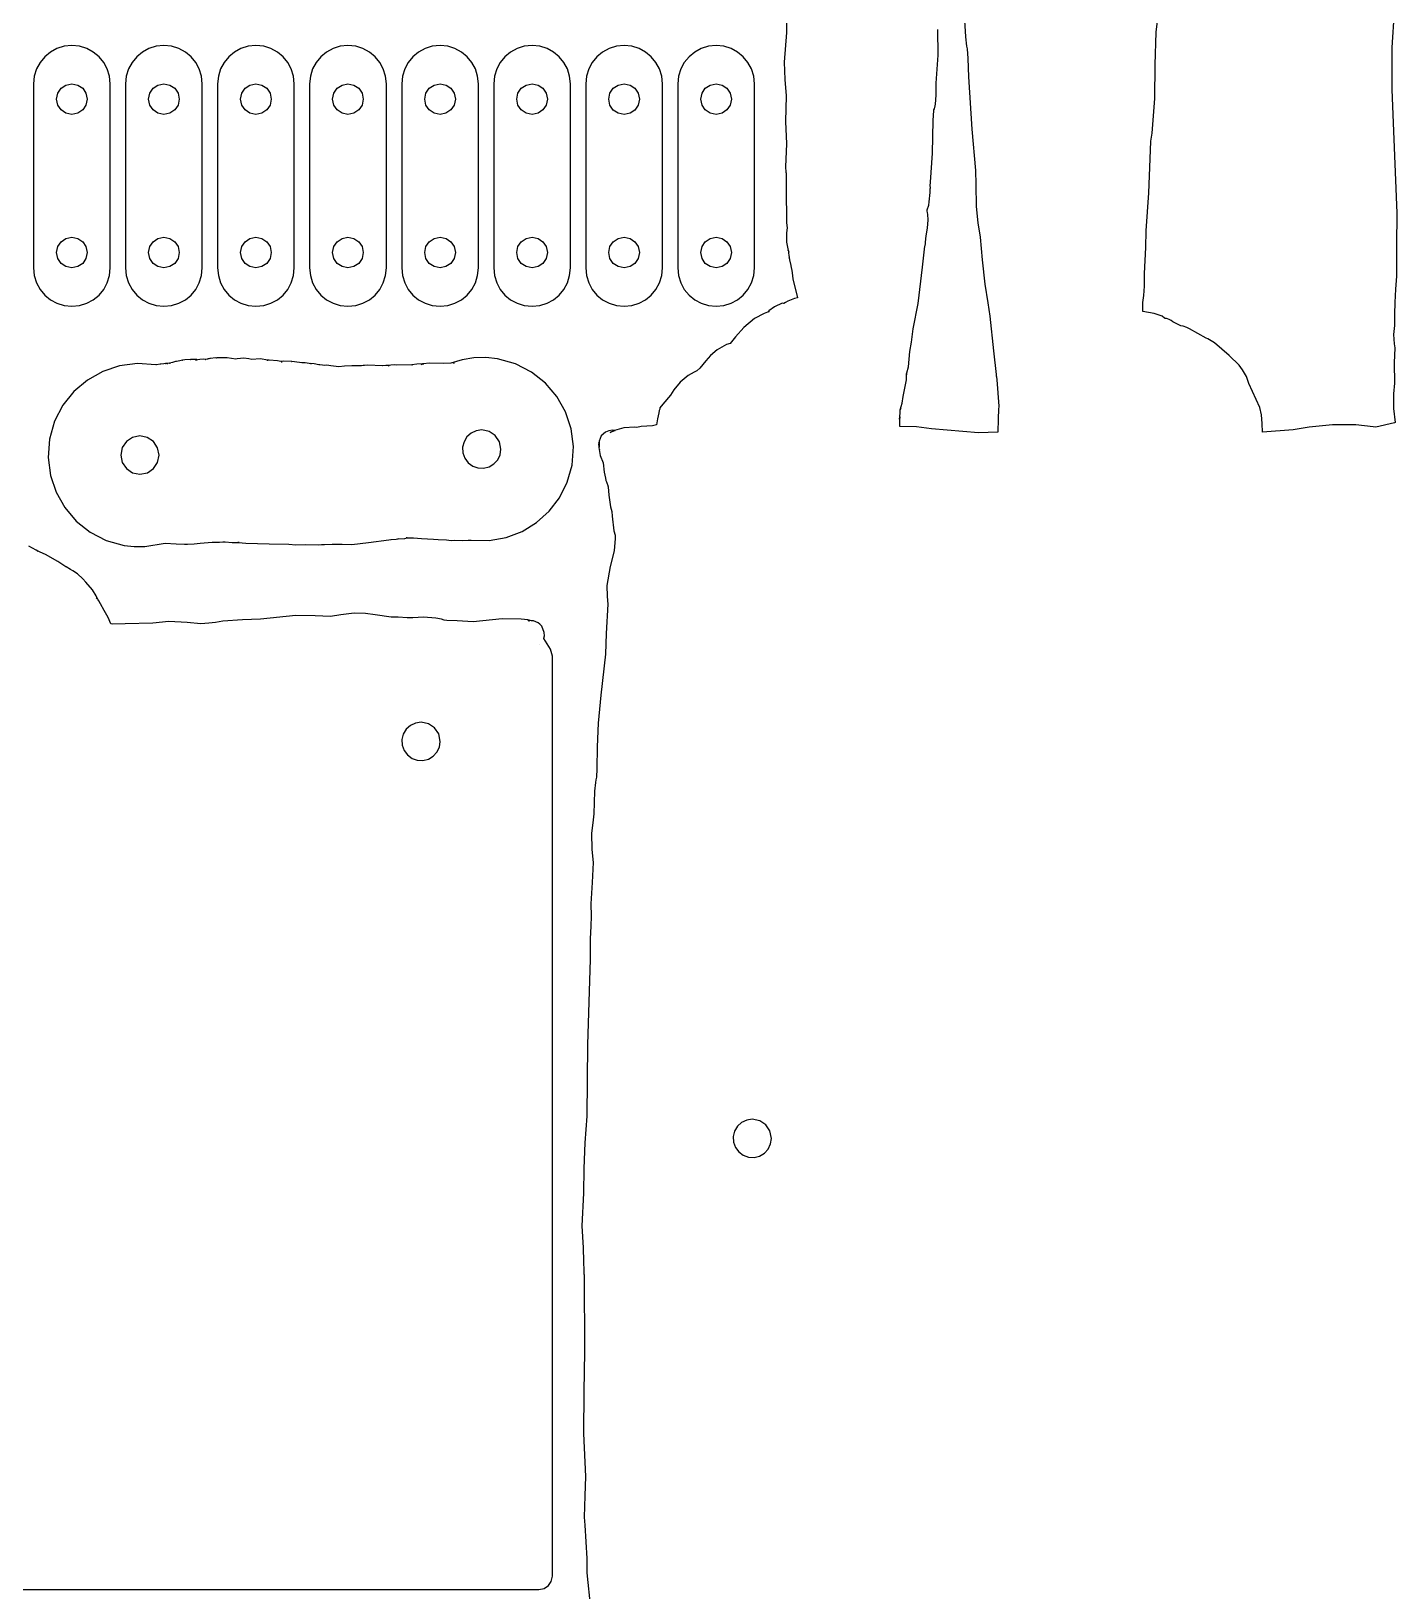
# Model space of a CAD drawing. Extents: x -40 to 800, y 150 to 800.
# Drawn here: x 104.7 to 282.7, y 368.4 to 571.8 of the extents above; entities that cross this region are included whole.
import ezdxf

# ---------------------------------------------------------------- set-up
doc = ezdxf.new("R2010")
doc.units = 0

msp = doc.modelspace()

# ---------------------------------------------------------------- linework, layer by layer
for p, q in [((203.225, 575.649), (203.194, 571.608)), ((226.259, 575.296), (226.494, 571.028)), ((282.421125, 574.340125), (282.1, 569.638)), ((203.194, 571.608), (202.888, 567.764)), ((222.936, 568.646), (222.916, 571.989)), ((251.23325, 567.41675), (251.376, 571.645)), ((251.376, 571.645), (251.539, 573.069)), ((108.049156, 569.529281), (107.199684, 569.06934)), ((108.988863, 569.81977), (108.049156, 569.529281)), ((109.999, 569.921), (108.988863, 569.81977)), ((111.00918, 569.81977), (109.999, 569.921)), ((111.949, 569.529281), (111.00918, 569.81977)), ((112.798633, 569.06934), (111.949, 569.529281)), ((120.05, 569.529281), (119.200367, 569.06934)), ((120.98982, 569.81977), (120.05, 569.529281)), ((122, 569.921), (120.98982, 569.81977)), ((123.010137, 569.81977), (122, 569.921)), ((123.949844, 569.529281), (123.010137, 569.81977)), ((124.799316, 569.06934), (123.949844, 569.529281)), ((132.05, 569.529281), (131.200367, 569.06934)), ((132.98982, 569.81977), (132.05, 569.529281)), ((134, 569.921), (132.98982, 569.81977)), ((135.010137, 569.81977), (134, 569.921)), ((135.949844, 569.529281), (135.010137, 569.81977)), ((136.799316, 569.06934), (135.949844, 569.529281)), ((144.050156, 569.529281), (143.200684, 569.06934)), ((144.989863, 569.81977), (144.050156, 569.529281)), ((146, 569.921), (144.989863, 569.81977)), ((147.010137, 569.81977), (146, 569.921)), ((147.949844, 569.529281), (147.010137, 569.81977)), ((148.799316, 569.06934), (147.949844, 569.529281)), ((156.051, 569.529281), (155.201367, 569.06934)), ((156.99082, 569.81977), (156.051, 569.529281)), ((158.001, 569.921), (156.99082, 569.81977)), ((159.011137, 569.81977), (158.001, 569.921)), ((159.950844, 569.529281), (159.011137, 569.81977)), ((160.800316, 569.06934), (159.950844, 569.529281)), ((168.051156, 569.529281), (167.201684, 569.06934)), ((168.990863, 569.81977), (168.051156, 569.529281)), ((170.001, 569.921), (168.990863, 569.81977)), ((171.011137, 569.81977), (170.001, 569.921)), ((171.950844, 569.529281), (171.011137, 569.81977)), ((172.800316, 569.06934), (171.950844, 569.529281)), ((180.051156, 569.528281), (179.201684, 569.06834)), ((180.990863, 569.81877), (180.051156, 569.528281)), ((182.001, 569.92), (180.990863, 569.81877)), ((183.011137, 569.81877), (182.001, 569.92)), ((183.950844, 569.528281), (183.011137, 569.81877)), ((184.800316, 569.06834), (183.950844, 569.528281)), ((192.051156, 569.529281), (191.201684, 569.06934)), ((192.990863, 569.81977), (192.051156, 569.529281)), ((194.001, 569.921), (192.990863, 569.81977)), ((195.011137, 569.81977), (194.001, 569.921)), ((195.950844, 569.529281), (195.011137, 569.81977)), ((196.800316, 569.06934), (195.950844, 569.529281)), ((226.494, 571.028), (226.661, 569.809)), ((226.661, 569.809), (226.741, 569.48)), ((226.741, 569.48), (226.823, 568.231)), ((282.1, 569.638), (282.106547, 564.176688)), ((105.85066, 567.720316), (105.390719, 566.870844)), ((106.46025, 568.45975), (105.85066, 567.720316)), ((107.199684, 569.06934), (106.46025, 568.45975)), ((113.53825, 568.45975), (112.798633, 569.06934)), ((114.148023, 567.720316), (113.53825, 568.45975)), ((114.608125, 566.870844), (114.148023, 567.720316)), ((117.850977, 567.720316), (117.390875, 566.870844)), ((118.46075, 568.45975), (117.850977, 567.720316)), ((119.200367, 569.06934), (118.46075, 568.45975)), ((125.53875, 568.45975), (124.799316, 569.06934)), ((126.14834, 567.720316), (125.53875, 568.45975)), ((126.608281, 566.870844), (126.14834, 567.720316)), ((129.850977, 567.720316), (129.390875, 566.870844)), ((130.46075, 568.45975), (129.850977, 567.720316)), ((131.200367, 569.06934), (130.46075, 568.45975)), ((137.53875, 568.45975), (136.799316, 569.06934)), ((138.14834, 567.720316), (137.53875, 568.45975)), ((138.608281, 566.870844), (138.14834, 567.720316)), ((141.85166, 567.720316), (141.391719, 566.870844)), ((142.46125, 568.45975), (141.85166, 567.720316)), ((143.200684, 569.06934), (142.46125, 568.45975)), ((149.53875, 568.45975), (148.799316, 569.06934)), ((150.14834, 567.720316), (149.53875, 568.45975)), ((150.608281, 566.870844), (150.14834, 567.720316)), ((153.851977, 567.720316), (153.391875, 566.870844)), ((154.46175, 568.45975), (153.851977, 567.720316)), ((155.201367, 569.06934), (154.46175, 568.45975)), ((161.53975, 568.45975), (160.800316, 569.06934)), ((162.14934, 567.720316), (161.53975, 568.45975)), ((162.609281, 566.870844), (162.14934, 567.720316)), ((165.85266, 567.720316), (165.392719, 566.870844)), ((166.46225, 568.45975), (165.85266, 567.720316)), ((167.201684, 569.06934), (166.46225, 568.45975)), ((173.53975, 568.45975), (172.800316, 569.06934)), ((174.14934, 567.720316), (173.53975, 568.45975)), ((174.609281, 566.870844), (174.14934, 567.720316)), ((177.85266, 567.719316), (177.392719, 566.869844)), ((178.46225, 568.45875), (177.85266, 567.719316)), ((179.201684, 569.06834), (178.46225, 568.45875)), ((185.53975, 568.45875), (184.800316, 569.06834)), ((186.14934, 567.719316), (185.53975, 568.45875)), ((186.609281, 566.869844), (186.14934, 567.719316)), ((189.85266, 567.720316), (189.392719, 566.870844)), ((190.46225, 568.45975), (189.85266, 567.720316)), ((191.201684, 569.06934), (190.46225, 568.45975)), ((197.53975, 568.45975), (196.800316, 569.06934)), ((198.14934, 567.720316), (197.53975, 568.45975)), ((198.609281, 566.870844), (198.14934, 567.720316)), ((202.888, 567.764), (202.976625, 565.472375)), ((222.705, 565.002), (222.936, 568.646)), ((226.823, 568.231), (226.91, 565.828)), ((251.188, 562.995), (251.23325, 567.41675)), ((105.10023, 565.931137), (104.999, 564.921)), ((105.390719, 566.870844), (105.10023, 565.931137)), ((114.898727, 565.931137), (114.608125, 566.870844)), ((115, 564.921), (114.898727, 565.931137)), ((117.100273, 565.931137), (116.999, 564.921)), ((117.390875, 566.870844), (117.100273, 565.931137)), ((126.89877, 565.931137), (126.608281, 566.870844)), ((127, 564.921), (126.89877, 565.931137)), ((129.100273, 565.931137), (128.999, 564.921)), ((129.390875, 566.870844), (129.100273, 565.931137)), ((138.89877, 565.931137), (138.608281, 566.870844)), ((139, 564.921), (138.89877, 565.931137)), ((141.10123, 565.931137), (141, 564.921)), ((141.391719, 566.870844), (141.10123, 565.931137)), ((150.89877, 565.931137), (150.608281, 566.870844)), ((151, 564.921), (150.89877, 565.931137)), ((153.101273, 565.931137), (153, 564.921)), ((153.391875, 566.870844), (153.101273, 565.931137)), ((162.89977, 565.931137), (162.609281, 566.870844)), ((163.001, 564.921), (162.89977, 565.931137)), ((165.10223, 565.931137), (165.001, 564.921)), ((165.392719, 566.870844), (165.10223, 565.931137)), ((174.89977, 565.931137), (174.609281, 566.870844)), ((175.001, 564.921), (174.89977, 565.931137)), ((177.10223, 565.930137), (177.001, 564.92)), ((177.392719, 566.869844), (177.10223, 565.930137)), ((186.89977, 565.930137), (186.609281, 566.869844)), ((187.001, 564.92), (186.89977, 565.930137)), ((189.10223, 565.931137), (189.001, 564.921)), ((189.392719, 566.870844), (189.10223, 565.931137)), ((198.89977, 565.931137), (198.609281, 566.870844)), ((199.001, 564.921), (198.89977, 565.931137)), ((202.976625, 565.472375), (203.138, 563.354)), ((226.91, 565.828), (227.338, 559.021)), ((104.999, 564.921), (104.999, 540.92)), ((108, 562.921), (108.157094, 563.699109)), ((108.157094, 563.699109), (108.5855, 564.334625)), ((108.5855, 564.334625), (109.220906, 564.763328)), ((109.220906, 564.763328), (109.999, 564.921)), ((109.999, 564.921), (110.777672, 564.763891)), ((110.777672, 564.763891), (111.413375, 564.335375)), ((111.413375, 564.335375), (111.841891, 563.699672)), ((111.841891, 563.699672), (111.999, 562.921)), ((115, 540.92), (115, 564.921)), ((116.999, 564.921), (116.999, 540.92)), ((120, 562.921), (120.157109, 563.699109)), ((120.157109, 563.699109), (120.585625, 564.334625)), ((120.585625, 564.334625), (121.221328, 564.763328)), ((121.221328, 564.763328), (122, 564.921)), ((122, 564.921), (122.778234, 564.763891)), ((122.778234, 564.763891), (123.413875, 564.335375)), ((123.413875, 564.335375), (123.842328, 563.699672)), ((123.842328, 563.699672), (123.999, 562.921)), ((127, 540.92), (127, 564.921)), ((128.999, 564.921), (128.999, 540.92)), ((132, 562.921), (132.157109, 563.699109)), ((132.157109, 563.699109), (132.585625, 564.334625)), ((132.585625, 564.334625), (133.221328, 564.763328)), ((133.221328, 564.763328), (134, 564.921)), ((134, 564.921), (134.778234, 564.763891)), ((134.778234, 564.763891), (135.413875, 564.335375)), ((135.413875, 564.335375), (135.842328, 563.699672)), ((135.842328, 563.699672), (135.999, 562.921)), ((139, 540.92), (139, 564.921)), ((141, 564.921), (141, 540.92)), ((144, 562.921), (144.157109, 563.699109)), ((144.157109, 563.699109), (144.585625, 564.334625)), ((144.585625, 564.334625), (145.221328, 564.763328)), ((145.221328, 564.763328), (146, 564.921)), ((146, 564.921), (146.778672, 564.763891)), ((146.778672, 564.763891), (147.414375, 564.335375)), ((147.414375, 564.335375), (147.842891, 563.699672)), ((147.842891, 563.699672), (148, 562.921)), ((151, 540.92), (151, 564.921)), ((153, 564.921), (153, 540.92)), ((156.001, 562.921), (156.158109, 563.699109)), ((156.158109, 563.699109), (156.586625, 564.334625)), ((156.586625, 564.334625), (157.222328, 564.763328)), ((157.222328, 564.763328), (158.001, 564.921)), ((158.001, 564.921), (158.779234, 564.763891)), ((158.779234, 564.763891), (159.414875, 564.335375)), ((159.414875, 564.335375), (159.843328, 563.699672)), ((159.843328, 563.699672), (160, 562.921)), ((163.001, 540.92), (163.001, 564.921)), ((165.001, 564.921), (165.001, 540.92)), ((168.001, 562.921), (168.158109, 563.699109)), ((168.158109, 563.699109), (168.586625, 564.334625)), ((168.586625, 564.334625), (169.222328, 564.763328)), ((169.222328, 564.763328), (170.001, 564.921)), ((170.001, 564.921), (170.779672, 564.763891)), ((170.779672, 564.763891), (171.415375, 564.335375)), ((171.415375, 564.335375), (171.843891, 563.699672)), ((171.843891, 563.699672), (172.001, 562.921)), ((175.001, 540.92), (175.001, 564.921)), ((177.001, 564.92), (177.001, 540.92)), ((180.001, 562.92), (180.158109, 563.698672)), ((180.158109, 563.698672), (180.586625, 564.334375)), ((180.586625, 564.334375), (181.222328, 564.762891)), ((181.222328, 564.762891), (182.001, 564.92)), ((182.001, 564.92), (182.779672, 564.762891)), ((182.779672, 564.762891), (183.415375, 564.334375)), ((183.415375, 564.334375), (183.843891, 563.698672)), ((183.843891, 563.698672), (184.001, 562.92)), ((187.001, 540.92), (187.001, 564.92)), ((189.001, 564.921), (189.001, 540.921)), ((192.001, 562.921), (192.158109, 563.699672)), ((192.158109, 563.699672), (192.586625, 564.335375)), ((192.586625, 564.335375), (193.222328, 564.763891)), ((193.222328, 564.763891), (194.001, 564.921)), ((194.001, 564.921), (194.779672, 564.763891)), ((194.779672, 564.763891), (195.415375, 564.335375)), ((195.415375, 564.335375), (195.843891, 563.699672)), ((195.843891, 563.699672), (196.001, 562.921)), ((199.001, 540.921), (199.001, 564.921)), ((203.138, 563.354), (203.047, 559.991)), ((222.597, 562.269), (222.669, 563.429)), ((222.669, 563.429), (222.705, 565.002)), ((282.106547, 564.176688), (282.299375, 558.7585)), ((108.157094, 562.142328), (108, 562.921)), ((108.5855, 561.506625), (108.157094, 562.142328)), ((109.220906, 561.078109), (108.5855, 561.506625)), ((111.413375, 561.506625), (110.777672, 561.078109)), ((111.841891, 562.142328), (111.413375, 561.506625)), ((111.999, 562.921), (111.841891, 562.142328)), ((120.157109, 562.142328), (120, 562.921)), ((120.585625, 561.506625), (120.157109, 562.142328)), ((121.221328, 561.078109), (120.585625, 561.506625)), ((123.4135, 561.506625), (122.778094, 561.078109)), ((123.841906, 562.142328), (123.4135, 561.506625)), ((123.999, 562.921), (123.841906, 562.142328)), ((132.157109, 562.142328), (132, 562.921)), ((132.585625, 561.506625), (132.157109, 562.142328)), ((133.221328, 561.078109), (132.585625, 561.506625)), ((135.4135, 561.506625), (134.778094, 561.078109)), ((135.841906, 562.142328), (135.4135, 561.506625)), ((135.999, 562.921), (135.841906, 562.142328)), ((144.157109, 562.142328), (144, 562.921)), ((144.585625, 561.506625), (144.157109, 562.142328)), ((145.221328, 561.078109), (144.585625, 561.506625)), ((147.413625, 561.506625), (146.778109, 561.078109)), ((147.842328, 562.142328), (147.413625, 561.506625)), ((148, 562.921), (147.842328, 562.142328)), ((156.158109, 562.142328), (156.001, 562.921)), ((156.586625, 561.506625), (156.158109, 562.142328)), ((157.222328, 561.078109), (156.586625, 561.506625)), ((159.4145, 561.506625), (158.779094, 561.078109)), ((159.842906, 562.142328), (159.4145, 561.506625)), ((160, 562.921), (159.842906, 562.142328)), ((168.158109, 562.142328), (168.001, 562.921)), ((168.586625, 561.506625), (168.158109, 562.142328)), ((169.222328, 561.078109), (168.586625, 561.506625)), ((171.414625, 561.506625), (170.779109, 561.078109)), ((171.843328, 562.142328), (171.414625, 561.506625)), ((172.001, 562.921), (171.843328, 562.142328)), ((180.15825, 562.14175), (180.001, 562.92)), ((180.587, 561.506), (180.15825, 562.14175)), ((181.22275, 561.07725), (180.587, 561.506)), ((183.415, 561.506), (182.77925, 561.07725)), ((183.84375, 562.14175), (183.415, 561.506)), ((184.001, 562.92), (183.84375, 562.14175)), ((192.15825, 562.14275), (192.001, 562.921)), ((192.587, 561.507), (192.15825, 562.14275)), ((193.22275, 561.07825), (192.587, 561.507)), ((195.415, 561.506625), (194.77925, 561.078109)), ((195.84375, 562.142328), (195.415, 561.506625)), ((196.001, 562.921), (195.84375, 562.142328)), ((222.282, 560.149), (222.375, 561.457)), ((222.375, 561.457), (222.384, 561.522)), ((222.384, 561.522), (222.455, 561.673)), ((222.455, 561.673), (222.565, 562.042)), ((222.565, 562.042), (222.597, 562.269)), ((250.855, 558.484), (251.188, 562.995)), ((109.999, 560.921), (109.220906, 561.078109)), ((110.777672, 561.078109), (109.999, 560.921)), ((122, 560.921), (121.221328, 561.078109)), ((122.778094, 561.078109), (122, 560.921)), ((134, 560.921), (133.221328, 561.078109)), ((134.778094, 561.078109), (134, 560.921)), ((146, 560.921), (145.221328, 561.078109)), ((146.778109, 561.078109), (146, 560.921)), ((158.001, 560.921), (157.222328, 561.078109)), ((158.779094, 561.078109), (158.001, 560.921)), ((170.001, 560.921), (169.222328, 561.078109)), ((170.779109, 561.078109), (170.001, 560.921)), ((182.001, 560.92), (181.22275, 561.07725)), ((182.77925, 561.07725), (182.001, 560.92)), ((194.001, 560.921), (193.22275, 561.07825)), ((194.77925, 561.078109), (194.001, 560.921)), ((203.047, 559.991), (203.188, 557.082)), ((222.228, 555.88), (222.282, 560.149)), ((227.338, 559.021), (227.795, 553.617)), ((250.569, 555.133), (250.662, 557.424)), ((250.662, 557.424), (250.855, 558.484)), ((282.299375, 558.7585), (282.744, 548.047)), ((203.188, 557.082), (203.029, 554.116)), ((221.945, 552.084), (222.228, 555.88)), ((203.029, 554.116), (203.084, 553.389625)), ((203.084, 553.389625), (203.136, 553.264)), ((203.136, 553.264), (203.117, 551.269)), ((227.795, 553.617), (227.863, 551.786)), ((250.409, 550.719), (250.569, 555.133)), ((203.117, 551.269), (203.173, 546.805)), ((221.885, 550.756), (221.918, 551.179)), ((221.918, 551.179), (221.925, 551.271)), ((221.921, 551.616), (221.945, 552.084)), ((221.926, 551.616), (221.921, 551.616)), ((221.925, 551.271), (221.927, 551.301)), ((221.935, 551.399), (221.926, 551.616)), ((221.927, 551.301), (221.93, 551.323)), ((221.93, 551.323), (221.933, 551.353)), ((221.933, 551.353), (221.935, 551.399)), ((227.863, 551.786), (227.882, 548.939)), ((221.742125, 549.081125), (221.786, 549.528)), ((221.786, 549.528), (221.885, 550.756)), ((250.056, 545.739), (250.409, 550.719)), ((221.518, 548.32), (221.531, 548.488)), ((221.567, 548.136), (221.518, 548.32)), ((221.531, 548.488), (221.742125, 549.081125)), ((221.552, 546.118), (221.623, 547.187)), ((221.62, 547.865), (221.567, 548.136)), ((221.623, 547.187), (221.62, 547.865)), ((227.882, 548.939), (228.123125, 546.7895)), ((282.744, 548.047), (282.686, 543.848)), ((203.242, 546.15), (203.159625, 545.490625)), ((203.159625, 545.490625), (203.189, 544.274)), ((203.173, 546.805), (203.242, 546.15)), ((221.312, 544.278), (221.386, 545.103)), ((221.386, 545.103), (221.552, 546.118)), ((228.123125, 546.7895), (228.422, 544.937)), ((250.021, 543.562), (250.056, 545.739)), ((108, 542.921), (108.157094, 543.69925)), ((108.157094, 543.69925), (108.5855, 544.335)), ((108.5855, 544.335), (109.220906, 544.76375)), ((109.220906, 544.76375), (109.999, 544.921)), ((109.999, 544.921), (110.777672, 544.763891)), ((110.777672, 544.763891), (111.413375, 544.335375)), ((111.413375, 544.335375), (111.841891, 543.699672)), ((111.841891, 543.699672), (111.999, 542.921)), ((120, 542.921), (120.157109, 543.69925)), ((120.157109, 543.69925), (120.585625, 544.335)), ((120.585625, 544.335), (121.221328, 544.76375)), ((121.221328, 544.76375), (122, 544.921)), ((122, 544.921), (122.778234, 544.763891)), ((122.778234, 544.763891), (123.413875, 544.335375)), ((123.413875, 544.335375), (123.842328, 543.699672)), ((123.842328, 543.699672), (123.999, 542.921)), ((132, 542.921), (132.157109, 543.69925)), ((132.157109, 543.69925), (132.585625, 544.335)), ((132.585625, 544.335), (133.221328, 544.76375)), ((133.221328, 544.76375), (134, 544.921)), ((134, 544.921), (134.778234, 544.763891)), ((134.778234, 544.763891), (135.413875, 544.335375)), ((135.413875, 544.335375), (135.842328, 543.699672)), ((135.842328, 543.699672), (135.999, 542.921)), ((144, 542.921), (144.157109, 543.69925)), ((144.157109, 543.69925), (144.585625, 544.335)), ((144.585625, 544.335), (145.221328, 544.76375)), ((145.221328, 544.76375), (146, 544.921)), ((146, 544.921), (146.778672, 544.763891)), ((146.778672, 544.763891), (147.414375, 544.335375)), ((147.414375, 544.335375), (147.842891, 543.699672)), ((147.842891, 543.699672), (148, 542.921)), ((156.001, 542.921), (156.158109, 543.69925)), ((156.158109, 543.69925), (156.586625, 544.335)), ((156.586625, 544.335), (157.222328, 544.76375)), ((157.222328, 544.76375), (158.001, 544.921)), ((158.001, 544.921), (158.779234, 544.763891)), ((158.779234, 544.763891), (159.414875, 544.335375)), ((159.414875, 544.335375), (159.843328, 543.699672)), ((159.843328, 543.699672), (160, 542.921)), ((168.001, 542.921), (168.158109, 543.69925)), ((168.158109, 543.69925), (168.586625, 544.335)), ((168.586625, 544.335), (169.222328, 544.76375)), ((169.222328, 544.76375), (170.001, 544.921)), ((170.001, 544.921), (170.779672, 544.763891)), ((170.779672, 544.763891), (171.415375, 544.335375)), ((171.415375, 544.335375), (171.843891, 543.699672)), ((171.843891, 543.699672), (172.001, 542.921)), ((180.001, 542.921), (180.158109, 543.699109)), ((180.158109, 543.699109), (180.586625, 544.334625)), ((180.586625, 544.334625), (181.222328, 544.763328)), ((181.222328, 544.763328), (182.001, 544.921)), ((182.001, 544.921), (182.779672, 544.763891)), ((182.779672, 544.763891), (183.415375, 544.335375)), ((183.415375, 544.335375), (183.843891, 543.699672)), ((183.843891, 543.699672), (184.001, 542.921)), ((192.001, 542.921), (192.158109, 543.699672)), ((192.158109, 543.699672), (192.586625, 544.335375)), ((192.586625, 544.335375), (193.222328, 544.763891)), ((193.222328, 544.763891), (194.001, 544.921)), ((194.001, 544.921), (194.779672, 544.763891)), ((194.779672, 544.763891), (195.415375, 544.335375)), ((195.415375, 544.335375), (195.843891, 543.699672)), ((195.843891, 543.699672), (196.001, 542.921)), ((203.189, 544.274), (203.333, 543.41)), ((203.333, 543.41), (203.401, 543.192)), ((203.401, 543.192), (203.409, 543.232)), ((203.409, 543.232), (203.426, 543.111)), ((203.426, 543.111), (203.46, 543.003)), ((203.46, 542.99), (203.44, 543.019)), ((203.44, 543.019), (203.454, 542.92)), ((203.46, 543.003), (203.46, 542.99)), ((220.905, 541.034), (221.196, 543.766)), ((221.196, 543.766), (221.238, 543.839)), ((221.238, 543.839), (221.291, 544.076)), ((221.291, 544.076), (221.31325, 544.24125)), ((221.307, 544.219), (221.312, 544.278)), ((221.31325, 544.24125), (221.307, 544.219)), ((228.422, 544.937), (228.691125, 541.955)), ((249.828, 540.195), (250.021, 543.562)), ((282.686, 543.848), (282.717, 539.846)), ((108.157094, 542.142328), (108, 542.921)), ((108.5855, 541.506625), (108.157094, 542.142328)), ((109.220906, 541.078109), (108.5855, 541.506625)), ((109.999, 540.921), (109.220906, 541.078109)), ((110.777672, 541.078109), (109.999, 540.921)), ((111.413375, 541.506625), (110.777672, 541.078109)), ((111.841891, 542.142328), (111.413375, 541.506625)), ((111.999, 542.921), (111.841891, 542.142328)), ((120.157109, 542.142328), (120, 542.921)), ((120.585625, 541.506625), (120.157109, 542.142328)), ((121.221328, 541.078109), (120.585625, 541.506625)), ((122, 540.921), (121.221328, 541.078109)), ((122.778094, 541.078109), (122, 540.921)), ((123.4135, 541.506625), (122.778094, 541.078109)), ((123.841906, 542.142328), (123.4135, 541.506625)), ((123.999, 542.921), (123.841906, 542.142328)), ((132.157109, 542.142328), (132, 542.921)), ((132.585625, 541.506625), (132.157109, 542.142328)), ((133.221328, 541.078109), (132.585625, 541.506625)), ((134, 540.921), (133.221328, 541.078109)), ((134.778094, 541.078109), (134, 540.921)), ((135.4135, 541.506625), (134.778094, 541.078109)), ((135.841906, 542.142328), (135.4135, 541.506625)), ((135.999, 542.921), (135.841906, 542.142328)), ((144.157109, 542.142328), (144, 542.921)), ((144.585625, 541.506625), (144.157109, 542.142328)), ((145.221328, 541.078109), (144.585625, 541.506625)), ((146, 540.921), (145.221328, 541.078109)), ((146.778109, 541.078109), (146, 540.921)), ((147.413625, 541.506625), (146.778109, 541.078109)), ((147.842328, 542.142328), (147.413625, 541.506625)), ((148, 542.921), (147.842328, 542.142328)), ((156.158109, 542.142328), (156.001, 542.921)), ((156.586625, 541.506625), (156.158109, 542.142328)), ((157.222328, 541.078109), (156.586625, 541.506625)), ((158.001, 540.921), (157.222328, 541.078109)), ((158.779094, 541.078109), (158.001, 540.921)), ((159.4145, 541.506625), (158.779094, 541.078109)), ((159.842906, 542.142328), (159.4145, 541.506625)), ((160, 542.921), (159.842906, 542.142328)), ((168.158109, 542.142328), (168.001, 542.921)), ((168.586625, 541.506625), (168.158109, 542.142328)), ((169.222328, 541.078109), (168.586625, 541.506625)), ((170.001, 540.921), (169.222328, 541.078109)), ((170.779109, 541.078109), (170.001, 540.921)), ((171.414625, 541.506625), (170.779109, 541.078109)), ((171.843328, 542.142328), (171.414625, 541.506625)), ((172.001, 542.921), (171.843328, 542.142328)), ((180.15825, 542.142328), (180.001, 542.921)), ((180.587, 541.506625), (180.15825, 542.142328)), ((181.22275, 541.078109), (180.587, 541.506625)), ((182.001, 540.921), (181.22275, 541.078109)), ((182.77925, 541.078109), (182.001, 540.921)), ((183.415, 541.506625), (182.77925, 541.078109)), ((183.84375, 542.142328), (183.415, 541.506625)), ((184.001, 542.921), (183.84375, 542.142328)), ((192.15825, 542.14275), (192.001, 542.921)), ((192.587, 541.507), (192.15825, 542.14275)), ((193.22275, 541.07825), (192.587, 541.507)), ((194.001, 540.921), (193.22275, 541.07825)), ((194.77925, 541.078109), (194.001, 540.921)), ((195.415, 541.506625), (194.77925, 541.078109)), ((195.84375, 542.142328), (195.415, 541.506625)), ((196.001, 542.921), (195.84375, 542.142328)), ((203.454, 542.92), (203.444, 542.818)), ((203.444, 542.818), (203.458, 542.556)), ((203.458, 542.556), (203.549, 541.966)), ((203.527, 542.222), (203.529, 542.225)), ((203.534, 542.203), (203.527, 542.222)), ((203.529, 542.225), (203.537, 542.203)), ((203.537, 542.203), (203.534, 542.203)), ((203.549, 541.966), (203.717, 541.234)), ((203.717, 541.234), (203.799125, 540.9045)), ((220.335, 536.253), (220.905, 541.034)), ((228.691125, 541.955), (229.03, 538.784)), ((104.999, 540.92), (105.10023, 539.910193)), ((105.10023, 539.910193), (105.390719, 538.970734)), ((105.390719, 538.970734), (105.85066, 538.121439)), ((114.148023, 538.121439), (114.608125, 538.970734)), ((114.608125, 538.970734), (114.898727, 539.910193)), ((114.898727, 539.910193), (115, 540.92)), ((116.999, 540.92), (117.100273, 539.910193)), ((117.100273, 539.910193), (117.390875, 538.970734)), ((117.390875, 538.970734), (117.850977, 538.121439)), ((126.14834, 538.121439), (126.608281, 538.970734)), ((126.608281, 538.970734), (126.89877, 539.910193)), ((126.89877, 539.910193), (127, 540.92)), ((128.999, 540.92), (129.100273, 539.910193)), ((129.100273, 539.910193), (129.390875, 538.970734)), ((129.390875, 538.970734), (129.850977, 538.121439)), ((138.14834, 538.121439), (138.608281, 538.970734)), ((138.608281, 538.970734), (138.89877, 539.910193)), ((138.89877, 539.910193), (139, 540.92)), ((141, 540.92), (141.10123, 539.910193)), ((141.10123, 539.910193), (141.391719, 538.970734)), ((141.391719, 538.970734), (141.85166, 538.121439)), ((150.14834, 538.121439), (150.608281, 538.970734)), ((150.608281, 538.970734), (150.89877, 539.910193)), ((150.89877, 539.910193), (151, 540.92)), ((153, 540.92), (153.101273, 539.910193)), ((153.101273, 539.910193), (153.391875, 538.970734)), ((153.391875, 538.970734), (153.851977, 538.121439)), ((162.14934, 538.121439), (162.609281, 538.970734)), ((162.609281, 538.970734), (162.89977, 539.910193)), ((162.89977, 539.910193), (163.001, 540.92)), ((165.001, 540.92), (165.10223, 539.910193)), ((165.10223, 539.910193), (165.392719, 538.970734)), ((165.392719, 538.970734), (165.85266, 538.121439)), ((174.14934, 538.121439), (174.609281, 538.970734)), ((174.609281, 538.970734), (174.89977, 539.910193)), ((174.89977, 539.910193), (175.001, 540.92)), ((177.001, 540.92), (177.10223, 539.909863)), ((177.10223, 539.909863), (177.392719, 538.970156)), ((177.392719, 538.970156), (177.85266, 538.120684)), ((186.14934, 538.120684), (186.609281, 538.970156)), ((186.609281, 538.970156), (186.89977, 539.909863)), ((186.89977, 539.909863), (187.001, 540.92)), ((189.001, 540.921), (189.10223, 539.910863)), ((189.10223, 539.910863), (189.392719, 538.971156)), ((189.392719, 538.971156), (189.85266, 538.121684)), ((198.14934, 538.121684), (198.609281, 538.971156)), ((198.609281, 538.971156), (198.89977, 539.910863)), ((198.89977, 539.910863), (199.001, 540.921)), ((203.799125, 540.9045), (203.822, 540.827)), ((203.822, 540.827), (203.911, 540.272)), ((203.911, 540.272), (204.012, 539.488)), ((204.012, 539.488), (204.627, 537.015)), ((249.861, 538.528), (249.828, 540.195)), ((282.717, 539.846), (282.594, 538.148)), ((105.85066, 538.121439), (106.46025, 537.382125)), ((106.46025, 537.382125), (107.199684, 536.772607)), ((112.798633, 536.772607), (113.53825, 537.382125)), ((113.53825, 537.382125), (114.148023, 538.121439)), ((117.850977, 538.121439), (118.46075, 537.382125)), ((118.46075, 537.382125), (119.200367, 536.772607)), ((124.799316, 536.772607), (125.53875, 537.382125)), ((125.53875, 537.382125), (126.14834, 538.121439)), ((129.850977, 538.121439), (130.46075, 537.382125)), ((130.46075, 537.382125), (131.200367, 536.772607)), ((136.799316, 536.772607), (137.53875, 537.382125)), ((137.53875, 537.382125), (138.14834, 538.121439)), ((141.85166, 538.121439), (142.46125, 537.382125)), ((142.46125, 537.382125), (143.200684, 536.772607)), ((148.799316, 536.772607), (149.53875, 537.382125)), ((149.53875, 537.382125), (150.14834, 538.121439)), ((153.851977, 538.121439), (154.46175, 537.382125)), ((154.46175, 537.382125), (155.201367, 536.772607)), ((160.800316, 536.772607), (161.53975, 537.382125)), ((161.53975, 537.382125), (162.14934, 538.121439)), ((165.85266, 538.121439), (166.46225, 537.382125)), ((166.46225, 537.382125), (167.201684, 536.772607)), ((172.800316, 536.772607), (173.53975, 537.382125)), ((173.53975, 537.382125), (174.14934, 538.121439)), ((177.85266, 538.120684), (178.46225, 537.38125)), ((178.46225, 537.38125), (179.201684, 536.77166)), ((184.800316, 536.77166), (185.53975, 537.38125)), ((185.53975, 537.38125), (186.14934, 538.120684)), ((189.85266, 538.121684), (190.46225, 537.38225)), ((190.46225, 537.38225), (191.201684, 536.77266)), ((196.800316, 536.77266), (197.53975, 537.38225)), ((197.53975, 537.38225), (198.14934, 538.121684)), ((204.234125, 536.942875), (203.353, 536.588)), ((204.627, 537.015), (204.234125, 536.942875)), ((229.03, 538.784), (229.432, 536.373)), ((249.62, 536.417), (249.755, 537.303)), ((249.755, 537.303), (249.861, 538.528)), ((282.594, 538.148), (282.482, 536.424)), ((107.199684, 536.772607), (108.049156, 536.312703)), ((108.049156, 536.312703), (108.988863, 536.022229)), ((108.988863, 536.022229), (109.999, 535.921)), ((109.999, 535.921), (111.00918, 536.022229)), ((111.00918, 536.022229), (111.949, 536.312703)), ((111.949, 536.312703), (112.798633, 536.772607)), ((119.200367, 536.772607), (120.05, 536.312703)), ((120.05, 536.312703), (120.98982, 536.022229)), ((120.98982, 536.022229), (122, 535.921)), ((122, 535.921), (123.010137, 536.022229)), ((123.010137, 536.022229), (123.949844, 536.312703)), ((123.949844, 536.312703), (124.799316, 536.772607)), ((131.200367, 536.772607), (132.05, 536.312703)), ((132.05, 536.312703), (132.98982, 536.022229)), ((132.98982, 536.022229), (134, 535.921)), ((134, 535.921), (135.010137, 536.022229)), ((135.010137, 536.022229), (135.949844, 536.312703)), ((135.949844, 536.312703), (136.799316, 536.772607)), ((143.200684, 536.772607), (144.050156, 536.312703)), ((144.050156, 536.312703), (144.989863, 536.022229)), ((144.989863, 536.022229), (146, 535.921)), ((146, 535.921), (147.010137, 536.022229)), ((147.010137, 536.022229), (147.949844, 536.312703)), ((147.949844, 536.312703), (148.799316, 536.772607)), ((155.201367, 536.772607), (156.051, 536.312703)), ((156.051, 536.312703), (156.99082, 536.022229)), ((156.99082, 536.022229), (158.001, 535.921)), ((158.001, 535.921), (159.011137, 536.022229)), ((159.011137, 536.022229), (159.950844, 536.312703)), ((159.950844, 536.312703), (160.800316, 536.772607)), ((167.201684, 536.772607), (168.051156, 536.312703)), ((168.051156, 536.312703), (168.990863, 536.022229)), ((168.990863, 536.022229), (170.001, 535.921)), ((170.001, 535.921), (171.011137, 536.022229)), ((171.011137, 536.022229), (171.950844, 536.312703)), ((171.950844, 536.312703), (172.800316, 536.772607)), ((179.201684, 536.77166), (180.051156, 536.311719)), ((180.051156, 536.311719), (180.990863, 536.02123)), ((180.990863, 536.02123), (182.001, 535.92)), ((182.001, 535.92), (183.011137, 536.02123)), ((183.011137, 536.02123), (183.950844, 536.311719)), ((183.950844, 536.311719), (184.800316, 536.77166)), ((191.201684, 536.77266), (192.051156, 536.312719)), ((192.051156, 536.312719), (192.990863, 536.02223)), ((192.990863, 536.02223), (194.001, 535.921)), ((194.001, 535.921), (195.011137, 536.02223)), ((195.011137, 536.02223), (195.950844, 536.312719)), ((195.950844, 536.312719), (196.800316, 536.77266)), ((200.26425, 534.984625), (199.01, 534.326)), ((200.926, 535.233), (200.26425, 534.984625)), ((200.888, 535.3025), (200.82075, 535.196312)), ((200.82075, 535.196312), (200.926, 535.233)), ((201.606, 535.855), (200.888, 535.3025)), ((202.589, 536.299875), (201.606, 535.855)), ((202.795, 536.279), (202.589, 536.299875)), ((202.825, 536.29), (202.795, 536.279)), ((203.03, 536.408), (202.825, 536.29)), ((203.353, 536.588), (203.03, 536.408)), ((219.683, 532.961), (220.335, 536.253)), ((229.432, 536.373), (229.678, 534.633)), ((249.616, 535.231), (249.62, 536.417)), ((251.11, 534.981), (249.616, 535.231)), ((252.137375, 534.603625), (251.11, 534.981)), ((282.453, 534.88), (282.434, 533.84)), ((282.482, 536.421), (282.453, 534.88)), ((282.482, 536.424), (282.482, 536.421)), ((197.59825, 533.124375), (196.518, 531.913)), ((199.01, 534.326), (197.59825, 533.124375)), ((219.476, 531.229), (219.683, 532.961)), ((229.678, 534.633), (230.151, 530.12)), ((252.465, 534.38), (252.137375, 534.603625)), ((252.564, 534.339), (252.465, 534.38)), ((252.699, 534.318), (252.564, 534.339)), ((252.827, 534.273), (252.699, 534.318)), ((253.069, 534.167), (252.827, 534.273)), ((253.311, 534.04), (253.069, 534.167)), ((253.545, 533.885), (253.311, 534.04)), ((253.621, 533.844), (253.545, 533.885)), ((254.576, 533.373), (253.621, 533.844)), ((254.908, 533.322), (254.576, 533.373)), ((255.348, 533.163), (254.908, 533.322)), ((255.722, 532.988), (255.348, 533.163)), ((257.882, 531.771), (255.722, 532.988)), ((282.424, 533.411), (282.306, 532.217)), ((282.427, 533.497), (282.424, 533.411)), ((282.434, 533.84), (282.427, 533.497)), ((195.366625, 530.92025), (194.132, 530.223)), ((195.81, 531.061), (195.366625, 530.92025)), ((196.518, 531.913), (195.81, 531.061)), ((219.259, 530.007), (219.476, 531.229)), ((258.125, 531.663), (257.882, 531.771)), ((258.96, 531.145), (258.125, 531.663)), ((260.883, 529.492), (258.96, 531.145)), ((282.306, 532.217), (282.408, 531.007)), ((282.408, 531.007), (282.482, 530.479)), ((123.854, 528.769), (123.657, 528.711)), ((124.456, 528.868), (123.854, 528.769)), ((124.733, 528.924), (124.40625, 528.869)), ((124.40625, 528.869), (124.456, 528.868)), ((125.503, 528.957), (124.733, 528.924)), ((125.784, 528.974), (125.4695, 528.965875)), ((125.4695, 528.965875), (125.503, 528.957)), ((126.28225, 528.95225), (125.784, 528.974)), ((126.691, 528.994), (126.126, 528.868)), ((126.126, 528.868), (126.337, 528.925)), ((126.317, 528.929), (126.28225, 528.95225)), ((126.337, 528.925), (126.317, 528.929)), ((127.146, 528.998), (126.691, 528.994)), ((127.401625, 528.979375), (127.146, 528.998)), ((127.376, 528.963), (127.401625, 528.979375)), ((127.425, 528.974), (127.376, 528.963)), ((127.475, 528.984), (127.425, 528.974)), ((127.48, 528.987), (127.475, 528.984)), ((127.662, 529.029), (127.48, 528.987)), ((127.683, 529.036), (127.662, 529.029)), ((127.786, 529.059), (127.683, 529.036)), ((127.853, 529.072), (127.786, 529.059)), ((127.999, 529.091), (127.853, 529.072)), ((128.057, 529.094), (127.999, 529.091)), ((128.09, 529.102), (128.057, 529.094)), ((128.737, 529.168), (128.09, 529.102)), ((128.844, 529.162), (128.737, 529.168)), ((128.885, 529.168), (128.844, 529.162)), ((129.042, 529.185), (128.885, 529.168)), ((129.415, 529.183), (129.042, 529.185)), ((130.269, 529.202), (129.415, 529.183)), ((131.389, 529.007), (130.269, 529.202)), ((131.568, 529.055), (131.389, 529.007)), ((132.426125, 529.12575), (131.568, 529.055)), ((133.078, 529.063), (132.426125, 529.12575)), ((133.456, 528.993), (133.078, 529.063)), ((134.529, 529.043), (133.456, 528.993)), ((135.56, 528.87), (134.529, 529.043)), ((135.4785, 528.865), (135.56, 528.87)), ((135.601, 528.86), (135.4785, 528.865)), ((135.715, 528.877), (135.56, 528.87)), ((135.56, 528.87), (135.601, 528.86)), ((136.8, 528.8), (135.715, 528.877)), ((137.246, 528.7), (136.8, 528.8)), ((160.88725, 528.943344), (159.395, 528.507)), ((162.41625, 529.18525), (160.88725, 528.943344)), ((163.963625, 529.227281), (162.41625, 529.18525)), ((165.511, 529.064), (163.963625, 529.227281)), ((165.515, 529.064), (165.511, 529.064)), ((167.840711, 528.406488), (165.515, 529.064)), ((192.650625, 528.799125), (191.89, 527.823)), ((193.265453, 529.497703), (192.650625, 528.799125)), ((194.132, 530.223), (193.265453, 529.497703)), ((219.081, 527.999), (219.259, 530.007)), ((230.151, 530.12), (230.492, 527.03)), ((262.194, 528.239), (260.883, 529.492)), ((282.482, 530.479), (282.395, 528.547)), ((114.018715, 527.429117), (112.02025, 526.296)), ((116.211031, 528.165062), (114.018715, 527.429117)), ((118.540645, 528.464227), (116.211031, 528.165062)), ((120.951, 528.287), (118.540645, 528.464227)), ((121.014, 528.274), (120.951, 528.287)), ((121.03, 528.279), (121.014, 528.274)), ((121.51, 528.346), (121.03, 528.279)), ((121.59, 528.348), (121.51, 528.346)), ((122.012, 528.421), (121.59, 528.348)), ((122.271, 528.434), (122.012, 528.421)), ((122.489, 528.471), (122.212375, 528.438625)), ((122.212375, 528.438625), (122.271, 528.434)), ((122.493, 528.444), (122.363, 528.44)), ((122.363, 528.44), (122.449, 528.444)), ((122.449, 528.444), (122.493, 528.444)), ((122.735, 528.484), (122.489, 528.471)), ((122.678, 528.467), (122.735, 528.484)), ((122.83175, 528.48225), (122.678, 528.467)), ((123.105, 528.596), (122.735, 528.484)), ((122.735, 528.484), (122.83175, 528.48225)), ((123.502, 528.692), (123.105, 528.596)), ((123.657, 528.711), (123.502, 528.692)), ((137.6, 528.738), (137.246, 528.7)), ((137.285, 528.685), (137.399, 528.672)), ((137.313, 528.68), (137.285, 528.685)), ((137.399, 528.674), (137.313, 528.68)), ((137.399, 528.672), (137.399, 528.674)), ((138.678, 528.693), (137.6, 528.738)), ((139.04, 528.686), (138.647125, 528.707875)), ((138.647125, 528.707875), (138.678, 528.693)), ((139.964, 528.539), (139.04, 528.686)), ((139.978, 528.536), (139.964, 528.539)), ((140.04, 528.546), (139.978, 528.536)), ((140.419, 528.527), (140.04, 528.546)), ((141.208, 528.427), (140.419, 528.527)), ((141.602, 528.389), (141.11625, 528.4575)), ((141.11625, 528.4575), (141.208, 528.427)), ((142.179, 528.265), (141.602, 528.389)), ((142.313, 528.262), (142.179, 528.265)), ((142.675, 528.238), (142.313, 528.262)), ((142.885, 528.209), (142.675, 528.238)), ((143.257, 528.218), (142.885, 528.209)), ((143.769, 528.162), (143.257, 528.218)), ((144.823, 528.027), (143.769, 528.162)), ((145.537, 528.122), (144.823, 528.027)), ((146.482, 528.126), (145.537, 528.122)), ((147.447, 528.15), (146.482, 528.126)), ((147.762, 528.147), (147.447, 528.15)), ((147.999, 528.189), (147.762, 528.147)), ((148.169, 528.208), (147.999, 528.189)), ((148.582, 528.238), (148.169, 528.208)), ((150.473, 528.152), (148.582, 528.238)), ((150.514, 528.162), (150.473, 528.152)), ((150.948, 528.194), (150.514, 528.162)), ((151.33575, 528.1925), (150.948, 528.194)), ((151.592, 528.242), (151.242, 528.138)), ((151.242, 528.138), (151.358, 528.179)), ((151.263, 528.173), (151.33575, 528.1925)), ((151.358, 528.179), (151.263, 528.173)), ((152.049, 528.267), (151.592, 528.242)), ((152.376, 528.25), (152.049, 528.267)), ((154.329, 528.294), (152.376, 528.25)), ((154.973, 528.359), (154.325, 528.273)), ((154.325, 528.273), (154.414, 528.286125)), ((154.414, 528.286125), (154.329, 528.294)), ((155.703, 528.39), (154.973, 528.359)), ((155.527125, 528.299625), (155.682, 528.357)), ((155.568, 528.315), (155.527125, 528.299625)), ((155.689, 528.359), (155.568, 528.315)), ((155.682, 528.357), (155.689, 528.359)), ((155.889, 528.408), (155.689, 528.359)), ((155.689, 528.359), (155.807, 528.401)), ((155.807, 528.401), (155.703, 528.39)), ((156.64, 528.483), (155.807, 528.4)), ((155.807, 528.4), (155.889, 528.408)), ((158.513, 528.457), (156.64, 528.483)), ((159.395, 528.507), (158.513, 528.457)), ((159.852, 528.512), (159.729, 528.518)), ((159.729, 528.518), (159.732, 528.518)), ((159.732, 528.518), (159.853, 528.51)), ((159.853, 528.51), (159.852, 528.512)), ((169.927687, 527.328906), (167.840711, 528.406488)), ((171.73632, 525.887809), (169.927687, 527.328906)), ((190.337375, 526.900625), (189.301, 526.028)), ((191.121, 527.336), (190.337375, 526.900625)), ((191.468375, 527.4805), (191.121, 527.336)), ((191.89, 527.823), (191.468375, 527.4805)), ((218.807, 526.324), (218.82325, 526.935125)), ((218.82325, 526.935125), (218.817, 527.127)), ((218.817, 527.127), (218.824375, 526.977875)), ((218.824375, 526.977875), (218.876, 527.248)), ((218.876, 527.248), (219.081, 527.999)), ((230.492, 527.03), (230.507, 526.924)), ((230.507, 526.924), (230.524, 526.821)), ((230.524, 526.821), (230.548, 526.729)), ((262.637, 527.635), (262.194, 528.239)), ((263.13, 526.772), (262.637, 527.635)), ((263.471, 525.834), (263.13, 526.772)), ((282.395, 528.547), (282.452, 525.888)), ((110.272191, 524.80532), (108.831094, 522.996687)), ((112.02025, 526.296), (110.272191, 524.80532)), ((173.227, 524.13975), (171.73632, 525.887809)), ((188.489625, 525.004875), (188.036, 524.308)), ((189.301, 526.028), (188.489625, 525.004875)), ((218.386, 524.131), (218.807, 526.324)), ((230.548, 526.729), (230.592, 526.311)), ((230.592, 526.311), (230.848, 522.885)), ((264.415, 523.749), (263.471, 525.834)), ((282.452, 525.888), (282.322375, 524.49)), ((108.831094, 522.996687), (107.753512, 520.909711)), ((174.360117, 522.141285), (173.227, 524.13975)), ((187.032, 523.155), (186.6575, 522.652625)), ((188.036, 524.308), (187.032, 523.155)), ((218.009, 522.403), (218.255, 523.296)), ((218.255, 523.296), (218.386, 524.131)), ((230.84175, 522.850047), (230.83025, 522.491375)), ((230.848, 522.885), (230.84175, 522.850047)), ((264.9, 522.724), (264.415, 523.749)), ((265.093, 521.746), (264.9, 522.724)), ((282.322375, 524.49), (282.315, 522.594)), ((107.753512, 520.909711), (107.096, 518.584)), ((175.096062, 519.948969), (174.360117, 522.141285)), ((186.373, 521.239), (186.235, 520.469)), ((186.518, 522), (186.373, 521.239)), ((186.587, 522.304), (186.518, 522)), ((186.643, 522.496), (186.587, 522.304)), ((186.6575, 522.652625), (186.643, 522.496)), ((217.919, 521.197), (217.967, 521.513)), ((217.958, 521.41), (217.919, 521.197)), ((217.947, 520.548), (217.961, 521.283)), ((217.964, 521.473), (217.958, 521.41)), ((217.961, 521.283), (217.967, 521.49)), ((217.967, 521.509), (217.964, 521.473)), ((217.967, 521.522), (217.98, 521.998)), ((217.967, 521.513), (217.967, 521.522)), ((217.967, 521.49), (217.967, 521.509)), ((217.973, 522.075), (218.011, 522.293)), ((217.98, 521.998), (217.973, 522.075)), ((218.067, 522.601), (218.009, 522.403)), ((218.011, 522.293), (218.056, 522.54)), ((218.056, 522.54), (218.067, 522.601)), ((230.79, 521.224), (230.737, 519.48)), ((230.83025, 522.491375), (230.79, 521.224)), ((265.185, 520.626), (265.093, 521.746)), ((282.422, 520.732), (280.01, 520.128)), ((282.315, 522.594), (282.536, 520.744)), ((282.536, 520.744), (282.422, 520.732)), ((117.900766, 518.813578), (117.106125, 518.277875)), ((118.874, 519.01), (117.900766, 518.813578)), ((119.830625, 518.819875), (118.874, 519.01)), ((120.641, 518.278), (119.830625, 518.819875)), ((161.511031, 518.877125), (161.129, 518.242)), ((162.05, 519.36375), (161.511031, 518.877125)), ((162.705969, 519.67525), (162.05, 519.36375)), ((163.439, 519.785), (162.705969, 519.67525)), ((164.39575, 519.594875), (163.439, 519.785)), ((165.207, 519.053), (164.39575, 519.594875)), ((165.7485, 518.24175), (165.207, 519.053)), ((175.395227, 517.619355), (175.096062, 519.948969)), ((178.992, 518.997), (178.764, 518.315)), ((178.995, 518.997), (178.992, 518.997)), ((179.566625, 519.511375), (178.995, 518.997)), ((180.016, 519.677), (179.566625, 519.511375)), ((180.474, 519.74), (180.016, 519.677)), ((180.184, 519.457), (180.757, 519.731)), ((180.763, 519.73), (180.184, 519.457)), ((180.757, 519.731), (180.474, 519.74)), ((180.836, 519.728), (180.763, 519.73)), ((181.977, 520.064), (180.767, 519.732)), ((180.767, 519.732), (180.836, 519.728)), ((183.388, 520.151), (181.977, 520.064)), ((183.675, 520.121), (183.388, 520.151)), ((184.217, 520.219), (183.675, 520.121)), ((185.705, 520.306), (184.217, 520.219)), ((186.235, 520.469), (185.705, 520.306)), ((217.941, 520.231), (217.947, 520.548)), ((220.127, 520.198), (217.941, 520.231)), ((222.072, 519.931), (220.127, 520.198)), ((228.199, 519.408), (222.072, 519.931)), ((230.737, 519.48), (228.199, 519.408)), ((265.236, 519.476), (265.185, 520.626)), ((269.233, 519.822), (265.236, 519.476)), ((271.308, 520.164), (269.233, 519.822)), ((274.374125, 520.4385), (271.308, 520.164)), ((277.417, 520.47), (274.374125, 520.4385)), ((279.646, 520.201), (277.417, 520.47)), ((280.01, 520.128), (279.646, 520.201)), ((107.096, 518.584), (106.918773, 516.173687)), ((116.570422, 517.483234), (116.374, 516.51)), ((117.106125, 518.277875), (116.570422, 517.483234)), ((121.183375, 517.46675), (120.641, 518.278)), ((121.374, 516.51), (121.183375, 517.46675)), ((161.129, 518.242), (160.949875, 517.522891)), ((160.949875, 517.522891), (160.98675, 516.797875)), ((160.98675, 516.797875), (161.23025, 516.113922)), ((165.939, 517.285), (165.7485, 518.24175)), ((165.829234, 516.552125), (165.939, 517.285)), ((175.218, 515.209), (175.395227, 517.619355)), ((178.717, 518.01), (178.693, 517.506)), ((178.693, 517.506), (178.868, 516.435)), ((178.752, 517.552), (178.717, 518.01)), ((178.764, 518.315), (178.72, 518.109)), ((178.72, 518.109), (178.75, 518.208)), ((178.75, 518.208), (178.752, 517.552)), ((178.805, 517.276), (178.812, 517.252)), ((178.805, 517.273), (178.805, 517.276)), ((178.808, 517.263), (178.805, 517.273)), ((178.812, 517.252), (178.808, 517.263)), ((106.918773, 516.173687), (107.217938, 513.844187)), ((116.374, 516.51), (116.570422, 515.537187)), ((116.570422, 515.537187), (117.106125, 514.7425)), ((117.106125, 514.7425), (117.900766, 514.206562)), ((119.846812, 514.206562), (120.6415, 514.7425)), ((120.6415, 514.7425), (121.177437, 515.537187)), ((121.177437, 515.537187), (121.374, 516.51)), ((161.23025, 516.113922), (161.671, 515.518)), ((161.671, 515.518), (162.266922, 515.07725)), ((162.266922, 515.07725), (162.950875, 514.83375)), ((162.950875, 514.83375), (163.675891, 514.796875)), ((163.675891, 514.796875), (164.395, 514.976)), ((164.395, 514.976), (165.030703, 515.357875)), ((165.030703, 515.357875), (165.517625, 515.8965)), ((165.517625, 515.8965), (165.829234, 516.552125)), ((174.594074, 512.968174), (175.217, 515.204)), ((175.217, 515.204), (175.218, 515.209)), ((178.868, 516.435), (179.26, 515.5)), ((179.26, 515.5), (179.41, 514.298)), ((107.217938, 513.844187), (107.953883, 511.652031)), ((117.900766, 514.206562), (118.874, 514.01)), ((118.874, 514.01), (119.846812, 514.206562)), ((173.581031, 510.949016), (174.594074, 512.968174)), ((179.41, 514.298), (179.567, 513.477)), ((179.567, 513.477), (179.629, 513.212)), ((179.629, 513.212), (179.696, 513.005)), ((179.696, 513.005), (179.813, 512.757)), ((179.813, 512.757), (179.849, 512.692)), ((179.849, 512.692), (179.906, 512.384)), ((107.953883, 511.652031), (109.087, 509.65375)), ((172.227348, 509.182631), (173.581031, 510.949016)), ((179.906, 512.384), (180.00225, 511.290625)), ((180.00225, 511.290625), (180.217, 509.769)), ((109.087, 509.65375), (110.57768, 507.905875)), ((170.5825, 507.705125), (172.227348, 509.182631)), ((180.217, 509.769), (180.419, 509.151)), ((180.419, 509.151), (180.441, 508.564)), ((180.441, 508.564), (180.641, 506.652)), ((110.57768, 507.905875), (112.386313, 506.464938)), ((112.386313, 506.464938), (114.473289, 505.387469)), ((166.617219, 505.761172), (168.695965, 506.552604)), ((168.695965, 506.552604), (170.5825, 507.705125)), ((180.641, 506.652), (180.832, 506.076)), ((105.349, 504.112), (104.396, 504.635)), ((114.473289, 505.387469), (116.799, 504.73)), ((116.799, 504.73), (118.143578, 504.573766)), ((118.143578, 504.573766), (119.491625, 504.574375)), ((119.491625, 504.574375), (122.149, 505.027)), ((122.149, 505.027), (123.604, 504.925)), ((123.604, 504.925), (124.692, 504.881)), ((124.692, 504.881), (125.073, 504.907)), ((125.073, 504.907), (125.957, 504.942)), ((125.957, 504.942), (126.748, 505.044)), ((126.748, 505.044), (128.295, 505.16)), ((128.295, 505.16), (128.628, 505.149)), ((128.628, 505.149), (128.979, 505.174)), ((128.979, 505.174), (129.03, 505.174)), ((129.03, 505.174), (129.25, 505.174)), ((129.25, 505.174), (129.698, 505.178)), ((129.698, 505.178), (129.966, 505.193)), ((129.966, 505.193), (130.894, 505.099)), ((130.894, 505.099), (131.797, 505.121)), ((131.80325, 505.12575), (131.622, 505.096)), ((131.622, 505.096), (131.736, 505.093)), ((131.736, 505.093), (132.665, 505.021)), ((131.797, 505.121), (131.80325, 505.12575)), ((132.665, 505.021), (135.712, 504.947)), ((135.712, 504.947), (138.296, 504.876)), ((138.296, 504.876), (139.192, 504.826)), ((139.192, 504.826), (140.418, 504.86)), ((140.418, 504.86), (142.215, 504.806)), ((142.215, 504.806), (142.562, 504.8305)), ((142.562, 504.8305), (142.576, 504.843)), ((142.576, 504.843), (142.918, 504.846)), ((142.918, 504.846), (143.936, 504.911)), ((143.936, 504.911), (145.241, 504.908)), ((145.241, 504.908), (146.517, 504.849)), ((146.517, 504.849), (148.689, 505.122)), ((148.689, 505.122), (151.341, 505.455)), ((151.341, 505.455), (151.581, 505.504)), ((151.581, 505.504), (151.65, 505.509)), ((151.65, 505.509), (152.264, 505.534)), ((152.264, 505.534), (152.559625, 505.570875)), ((152.505, 505.574), (153.406, 505.648)), ((152.559625, 505.570875), (152.505, 505.574)), ((153.406, 505.648), (153.703, 505.708)), ((153.703, 505.708), (153.592, 505.699)), ((153.592, 505.699), (154.052, 505.697)), ((154.052, 505.697), (154.548, 505.705)), ((154.548, 505.705), (155.593, 505.616)), ((155.593, 505.616), (157.152, 505.546)), ((157.152, 505.546), (157.76, 505.49)), ((157.76, 505.49), (158.832, 505.451)), ((158.832, 505.451), (159.439, 505.39)), ((159.439, 505.39), (159.925, 505.403)), ((159.925, 505.403), (160.917, 505.364)), ((160.917, 505.364), (161.664, 505.402)), ((161.664, 505.402), (162.081, 505.406)), ((162.081, 505.406), (164.395738, 505.366936)), ((164.395738, 505.366936), (166.617219, 505.761172)), ((180.824, 505.643), (180.697, 504.021)), ((180.832, 506.076), (180.824, 505.643)), ((105.5625, 503.981375), (105.349, 504.112)), ((106.561, 503.526), (105.479, 504.021)), ((105.479, 504.021), (105.5625, 503.981375)), ((108.164, 502.631), (106.561, 503.526)), ((109.222, 501.946), (108.164, 502.631)), ((180.697, 504.021), (180.20325, 501.993375)), ((109.278, 501.921), (109.222, 501.946)), ((109.838, 501.603), (109.278, 501.921)), ((110.122875, 501.419), (109.838, 501.603)), ((110.119, 501.409), (110.122875, 501.419)), ((110.756, 501.025), (110.119, 501.409)), ((111.449625, 500.369625), (110.756, 501.025)), ((111.811, 499.916), (111.449625, 500.369625)), ((180.20325, 501.993375), (179.768, 499.497)), ((112.672, 498.948), (111.811, 499.916)), ((113.17025, 498.1655), (112.672, 498.948)), ((179.768, 499.497), (179.79525, 498.063)), ((113.155, 497.902), (113.188, 497.875)), ((113.3, 497.76), (113.155, 497.902)), ((113.406, 497.674), (113.17025, 498.1655)), ((113.188, 497.875), (113.3, 497.76)), ((113.421, 497.647), (113.406, 497.674)), ((113.507, 497.524), (113.421, 497.647)), ((113.749, 497.118), (113.507, 497.524)), ((114.191, 496.258), (113.749, 497.118)), ((114.754, 495.337), (114.191, 496.258)), ((179.881, 497.079), (179.648, 493.226)), ((179.79525, 498.063), (179.881, 497.079)), ((115.075, 494.492), (114.754, 495.337)), ((115.276, 494.468), (115.075, 494.492)), ((116.96, 494.521), (115.276, 494.468)), ((120.536, 494.603), (116.96, 494.521)), ((122.638, 494.815), (120.536, 494.603)), ((125.035875, 494.6645), (122.638, 494.815)), ((126.8, 494.487), (125.035875, 494.6645)), ((127.87775, 494.589), (126.8, 494.487)), ((128.714, 494.667), (127.87775, 494.589)), ((129.692, 494.867), (128.714, 494.667)), ((132.2535, 495.043375), (129.692, 494.867)), ((134.578, 495.123), (132.2535, 495.043375)), ((139.19, 495.596), (134.578, 495.123)), ((141.736375, 495.556125), (139.19, 495.596)), ((143.727, 495.466), (141.736375, 495.556125)), ((145.06775, 495.680125), (143.727, 495.466)), ((146.818, 495.895), (145.06775, 495.680125)), ((148.264141, 495.859547), (146.818, 495.895)), ((149.533375, 495.685625), (148.264141, 495.859547)), ((151.648, 495.354), (149.533375, 495.685625)), ((152.532, 495.357), (151.648, 495.354)), ((153.724, 495.293), (152.532, 495.357)), ((154.466, 495.307), (153.724, 495.293)), ((155.857625, 495.35775), (154.466, 495.307)), ((157.46, 495.257), (155.857625, 495.35775)), ((158.205, 495.113), (157.46, 495.257)), ((158.553, 494.983), (158.205, 495.113)), ((158.876, 494.937), (158.553, 494.983)), ((160.237, 494.875), (158.876, 494.937)), ((162.323, 494.763), (160.237, 494.875)), ((166.101, 495.173), (162.323, 494.763)), ((168.578, 495.125), (166.101, 495.173)), ((168.581, 495.125), (168.578, 495.125)), ((169.445, 495.041), (168.581, 495.125)), ((169.931, 494.902), (169.445, 495.041)), ((169.479, 494.89), (169.611, 494.928)), ((169.653, 494.894), (169.479, 494.89)), ((169.611, 494.928), (169.611, 494.926)), ((169.611, 494.926), (169.711, 494.911)), ((169.711, 494.911), (169.653, 494.894)), ((170.178, 494.875), (169.931, 494.902)), ((170.785, 494.641), (170.178, 494.875)), ((171.023, 494.463), (170.785, 494.641)), ((171.273, 494.188), (171.023, 494.463)), ((171.598, 493.372), (171.273, 494.188)), ((171.524, 492.61), (171.53, 492.625)), ((172.388, 491.2), (171.524, 492.61)), ((171.53, 492.625), (171.602, 492.959)), ((171.602, 492.959), (171.598, 493.372)), ((179.648, 493.226), (179.564, 490.544)), ((171.029, 491.846), (171.023, 491.84)), ((171.023, 491.84), (171.026, 491.844)), ((171.026, 491.844), (171.029, 491.846)), ((171.029, 491.846), (171.029, 491.846)), ((171.029, 491.846), (171.029, 491.846)), ((172.647, 490.286), (172.388, 491.2)), ((172.647, 454.116), (172.647, 490.286)), ((179.564, 490.544), (178.953, 485.208)), ((178.953, 485.208), (178.629, 481.561)), ((153.211, 480.129), (153.032297, 479.409313)), ((153.593031, 480.764125), (153.211, 480.129)), ((154.132, 481.25075), (153.593031, 480.764125)), ((154.787969, 481.56225), (154.132, 481.25075)), ((155.521, 481.672), (154.787969, 481.56225)), ((156.494234, 481.475578), (155.521, 481.672)), ((157.288875, 480.939875), (156.494234, 481.475578)), ((157.824578, 480.145234), (157.288875, 480.939875)), ((158.021, 479.172), (157.824578, 480.145234)), ((178.629, 481.561), (178.502375, 478.455625)), ((153.032297, 479.409313), (153.069125, 478.684)), ((153.069125, 478.684), (153.312391, 477.999938)), ((153.312391, 477.999938), (153.753, 477.404)), ((157.59975, 477.783), (157.91125, 478.438969)), ((157.91125, 478.438969), (158.021, 479.172)), ((178.502375, 478.455625), (178.45, 475.591)), ((153.753, 477.404), (154.349078, 476.96325)), ((154.349078, 476.96325), (155.033375, 476.71975)), ((155.033375, 476.71975), (155.758734, 476.682875)), ((155.758734, 476.682875), (156.478, 476.862)), ((156.478, 476.862), (157.113125, 477.244031)), ((157.113125, 477.244031), (157.59975, 477.783)), ((178.315, 474.148), (178.263, 473.812)), ((178.36, 474.343), (178.315, 474.148)), ((178.388, 474.507), (178.36, 474.343)), ((178.45, 475.591), (178.388, 474.507)), ((178.133, 472.664), (178.039, 469.738)), ((178.263, 473.812), (178.133, 472.664)), ((177.93, 468.574), (177.747, 467.201)), ((178.039, 469.738), (177.93, 468.574)), ((177.747, 467.201), (177.804, 465.061625)), ((177.804, 465.061625), (177.948, 463.373)), ((177.948, 463.373), (177.8365, 460.78525)), ((177.8365, 460.78525), (177.656, 458.001)), ((177.656, 458.001), (177.685, 456.377)), ((177.685, 456.377), (177.655, 455.097)), ((172.647, 370.328), (172.647, 454.116)), ((177.655, 455.097), (177.568, 453.424)), ((177.568, 453.424), (177.568, 450.744)), ((177.568, 450.744), (177.215, 439.64)), ((177.215, 439.64), (177.128, 430.292)), ((177.128, 430.292), (176.898, 426.826)), ((197.3255, 429.490625), (196.786875, 429.003703)), ((197.981125, 429.802234), (197.3255, 429.490625)), ((198.714, 429.912), (197.981125, 429.802234)), ((199.687234, 429.715437), (198.714, 429.912)), ((200.481875, 429.1795), (199.687234, 429.715437)), ((201.017578, 428.384812), (200.481875, 429.1795)), ((196.405, 428.368), (196.225875, 427.648891)), ((196.225875, 427.648891), (196.26275, 426.923875)), ((196.786875, 429.003703), (196.405, 428.368)), ((201.214, 427.412), (201.017578, 428.384812)), ((201.10425, 426.678547), (201.214, 427.412)), ((176.898, 426.826), (176.758375, 423.495375)), ((196.26275, 426.923875), (196.50625, 426.239922)), ((196.50625, 426.239922), (196.947, 425.644)), ((196.947, 425.644), (197.542922, 425.20325)), ((197.542922, 425.20325), (198.226875, 424.95975)), ((198.951891, 424.922875), (199.671, 425.102)), ((199.671, 425.102), (200.306125, 425.483891)), ((200.306125, 425.483891), (200.79275, 426.022625)), ((200.79275, 426.022625), (201.10425, 426.678547)), ((176.758375, 423.495375), (176.717, 420.269)), ((198.226875, 424.95975), (198.951891, 424.922875)), ((176.717, 420.269), (176.483, 416.01)), ((176.483, 416.01), (176.661, 413.147)), ((176.661, 413.147), (176.718, 411.374)), ((176.718, 411.374), (176.758, 410.144)), ((176.758, 410.144), (176.771, 409.737)), ((176.771, 409.737), (176.775, 409.623)), ((176.775, 409.623), (176.775, 409.593)), ((176.775, 409.593), (176.833, 399.603)), ((176.833, 399.603), (176.762875, 394.3395)), ((176.762875, 394.3395), (176.716, 388.938)), ((176.716, 388.938), (176.979, 383.303)), ((176.979, 383.303), (176.863125, 380.791875)), ((176.863125, 380.791875), (176.775, 378.025)), ((176.775, 378.025), (176.893, 376.969)), ((176.893, 376.969), (177.161, 372.623)), ((177.161, 372.623), (177.158, 370.76)), ((172.508969, 369.647188), (172.647, 370.328)), ((177.158, 370.76), (177.608, 366.136)), ((31.7547, 368.579), (170.896, 368.579)), ((170.896, 368.579), (171.577406, 368.716438)), ((171.577406, 368.716438), (172.13375, 369.09125)), ((172.13375, 369.09125), (172.508969, 369.647188))]:
    msp.add_line(p, q)

doc.saveas('drawing.dxf')
